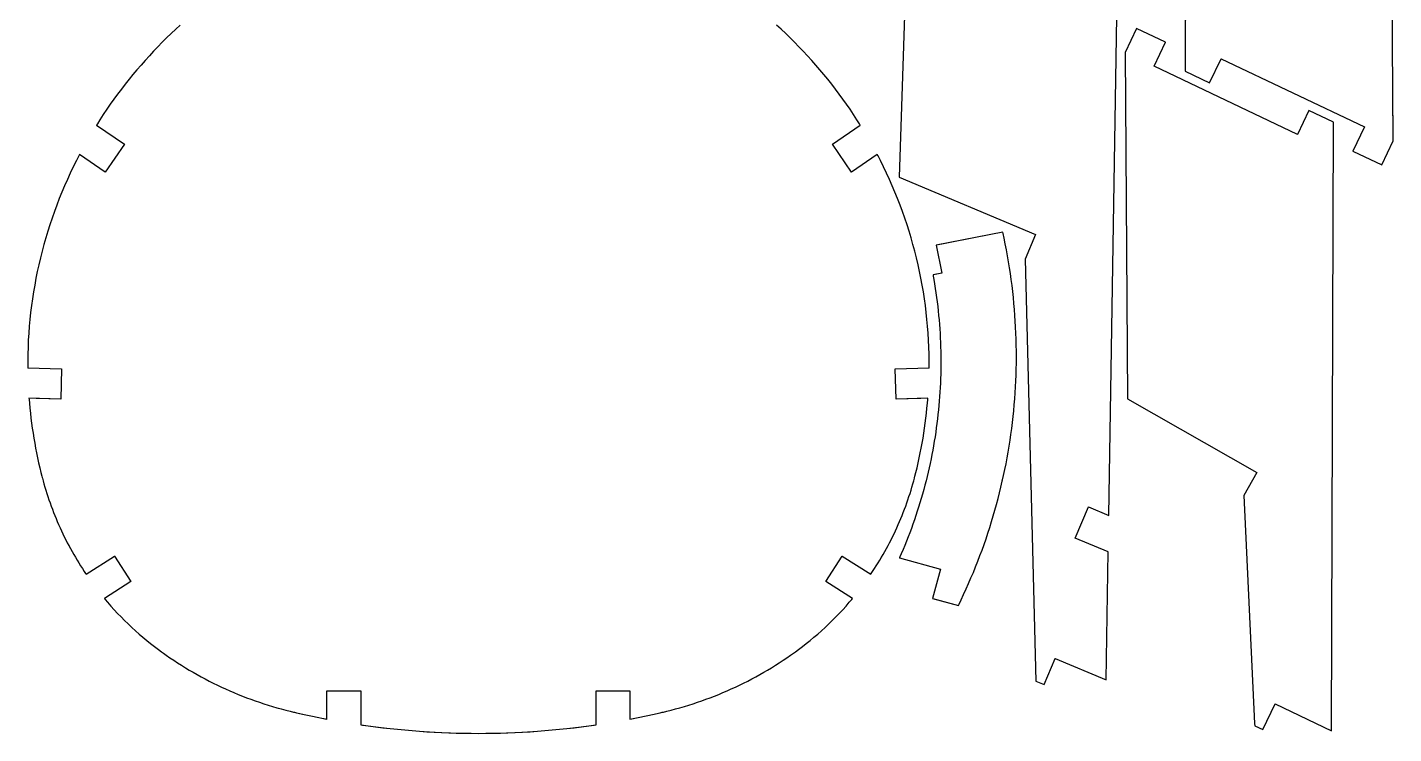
# Model space of a CAD drawing. Header units: metres. Extents: x 0 to 1595, y 0 to 995.
# Drawn here: x 829 to 1595, y 0 to 397 of the extents above; entities that cross this region are included whole.
import ezdxf

# ---------------------------------------------------------------- set-up
doc = ezdxf.new("R2010")
doc.units = ezdxf.units.M

msp = doc.modelspace()

# ---------------------------------------------------------------- linework, layer by layer
for points in [[(1478.07, 371.994, 0.4, 0.4, 0), (1491.89, 365.41, 0.4, 0.4, 0), (1498.35, 378.95, 0.4, 0.4, 0), (1578.69, 340.664, 0.4, 0.4, 0), (1572.24, 327.124, 0.4, 0.4, 0), (1588.49, 319.381, 0.4, 0.4, 0), (1594.94, 332.921, 0.4, 0.4, 0), (1593.61, 527.406, 0.4, 0.4, 0), (1521.01, 568.649, 0.4, 0.4, 0), (1528.43, 581.692, 0.4, 0.4, 0), (1522.26, 710.954, 0.4, 0.4, 0), (1517.75, 713.106, 0.4, 0.4, 0), (1510.86, 698.661, 0.4, 0.4, 0), (1479.26, 713.718, 0.4, 0.4, 0), (1478.07, 371.994, 0.4, 0.4, 0)], [(1394.38, 29.5046, 0.4, 0.4, 0), (1398.99, 27.5632, 0.4, 0.4, 0), (1405.19, 42.3082, 0.4, 0.4, 0), (1433.76, 30.2724, 0.4, 0.4, 0), (1434.93, 102.082, 0.4, 0.4, 0), (1416.5, 109.847, 0.4, 0.4, 0), (1423.88, 127.356, 0.4, 0.4, 0), (1435.26, 122.559, 0.4, 0.4, 0), (1440.57, 449.515, 0.4, 0.4, 0), (1425.83, 455.728, 0.4, 0.4, 0), (1420, 441.904, 0.4, 0.4, 0), (1339.83, 475.682, 0.4, 0.4, 0), (1345.66, 489.506, 0.4, 0.4, 0), (1329.07, 496.494, 0.4, 0.4, 0), (1323.24, 482.671, 0.4, 0.4, 0), (1317.73, 312.461, 0.4, 0.4, 0), (1394.21, 280.236, 0.4, 0.4, 0), (1388.39, 266.412, 0.4, 0.4, 0), (1394.38, 29.5046, 0.4, 0.4, 0)], [(914.361, 397.815, 0.4, 0.4, 0), (911.785, 395.458, 0.4, 0.4, 0), (909.24, 393.068, 0.4, 0.4, 0), (906.729, 390.644, 0.4, 0.4, 0), (904.249, 388.189, 0.4, 0.4, 0), (901.803, 385.7, 0.4, 0.4, 0), (899.389, 383.179, 0.4, 0.4, 0), (897.008, 380.626, 0.4, 0.4, 0), (894.662, 378.043, 0.4, 0.4, 0), (892.35, 375.426, 0.4, 0.4, 0), (890.072, 372.781, 0.4, 0.4, 0), (887.829, 370.104, 0.4, 0.4, 0), (885.621, 367.397, 0.4, 0.4, 0), (883.449, 364.661, 0.4, 0.4, 0), (881.311, 361.894, 0.4, 0.4, 0), (879.211, 359.1, 0.4, 0.4, 0), (877.146, 356.275, 0.4, 0.4, 0), (875.118, 353.422, 0.4, 0.4, 0), (873.128, 350.542, 0.4, 0.4, 0), (871.174, 347.633, 0.4, 0.4, 0), (869.258, 344.697, 0.4, 0.4, 0), (867.844, 342.478, 0.4, 0.4, 0), (867.381, 341.733, 0.4, 0.4, 0), (883.031, 330.96, 0.4, 0.4, 0), (872.257, 315.31, 0.4, 0.4, 0), (857.876, 325.21, 0.4, 0.4, 0), (857.419, 324.344, 0.4, 0.4, 0), (856.078, 321.733, 0.4, 0.4, 0), (854.336, 318.235, 0.4, 0.4, 0), (852.65, 314.711, 0.4, 0.4, 0), (851.021, 311.165, 0.4, 0.4, 0), (849.447, 307.597, 0.4, 0.4, 0), (847.929, 304.008, 0.4, 0.4, 0), (846.468, 300.397, 0.4, 0.4, 0), (845.063, 296.767, 0.4, 0.4, 0), (843.715, 293.117, 0.4, 0.4, 0), (842.425, 289.447, 0.4, 0.4, 0), (841.19, 285.76, 0.4, 0.4, 0), (840.014, 282.056, 0.4, 0.4, 0), (838.894, 278.335, 0.4, 0.4, 0), (837.833, 274.597, 0.4, 0.4, 0), (836.831, 270.843, 0.4, 0.4, 0), (835.885, 267.075, 0.4, 0.4, 0), (834.996, 263.293, 0.4, 0.4, 0), (834.167, 259.499, 0.4, 0.4, 0), (833.396, 255.69, 0.4, 0.4, 0), (832.683, 251.869, 0.4, 0.4, 0), (832.029, 248.039, 0.4, 0.4, 0), (831.435, 244.196, 0.4, 0.4, 0), (830.899, 240.343, 0.4, 0.4, 0), (830.422, 236.482, 0.4, 0.4, 0), (830.006, 232.611, 0.4, 0.4, 0), (829.647, 228.733, 0.4, 0.4, 0), (829.35, 224.847, 0.4, 0.4, 0), (829.113, 220.954, 0.4, 0.4, 0), (828.935, 217.056, 0.4, 0.4, 0), (828.817, 213.151, 0.4, 0.4, 0), (828.76, 209.243, 0.4, 0.4, 0), (828.754, 206.308, 0.4, 0.4, 0), (828.762, 205.331, 0.4, 0.4, 0), (847.756, 204.833, 0.4, 0.4, 0), (847.311, 187.839, 0.4, 0.4, 0), (829.483, 188.306, 0.4, 0.4, 0), (829.537, 187.603, 0.4, 0.4, 0), (829.714, 185.494, 0.4, 0.4, 0), (829.975, 182.686, 0.4, 0.4, 0), (830.268, 179.882, 0.4, 0.4, 0), (830.592, 177.082, 0.4, 0.4, 0), (830.947, 174.285, 0.4, 0.4, 0), (831.333, 171.493, 0.4, 0.4, 0), (831.751, 168.706, 0.4, 0.4, 0), (832.2, 165.924, 0.4, 0.4, 0), (832.679, 163.146, 0.4, 0.4, 0), (833.19, 160.374, 0.4, 0.4, 0), (833.732, 157.608, 0.4, 0.4, 0), (834.304, 154.849, 0.4, 0.4, 0), (834.908, 152.094, 0.4, 0.4, 0), (835.542, 149.347, 0.4, 0.4, 0), (836.207, 146.606, 0.4, 0.4, 0), (836.725, 144.554, 0.4, 0.4, 0), (836.903, 143.872, 0.4, 0.4, 0), (837.021, 143.418, 0.4, 0.4, 0), (837.386, 142.058, 0.4, 0.4, 0), (837.887, 140.25, 0.4, 0.4, 0), (838.408, 138.449, 0.4, 0.4, 0), (838.949, 136.654, 0.4, 0.4, 0), (839.507, 134.865, 0.4, 0.4, 0), (840.085, 133.083, 0.4, 0.4, 0), (840.682, 131.308, 0.4, 0.4, 0), (841.297, 129.539, 0.4, 0.4, 0), (841.932, 127.778, 0.4, 0.4, 0), (842.585, 126.024, 0.4, 0.4, 0), (843.256, 124.277, 0.4, 0.4, 0), (843.946, 122.538, 0.4, 0.4, 0), (844.654, 120.806, 0.4, 0.4, 0), (845.381, 119.083, 0.4, 0.4, 0), (846.126, 117.367, 0.4, 0.4, 0), (846.889, 115.659, 0.4, 0.4, 0), (847.671, 113.959, 0.4, 0.4, 0), (848.469, 112.268, 0.4, 0.4, 0), (849.287, 110.586, 0.4, 0.4, 0), (850.122, 108.912, 0.4, 0.4, 0), (850.976, 107.247, 0.4, 0.4, 0), (851.847, 105.591, 0.4, 0.4, 0), (852.736, 103.943, 0.4, 0.4, 0), (853.643, 102.306, 0.4, 0.4, 0), (854.568, 100.677, 0.4, 0.4, 0), (855.51, 99.0585, 0.4, 0.4, 0), (856.469, 97.4493, 0.4, 0.4, 0), (857.446, 95.85, 0.4, 0.4, 0), (858.44, 94.2607, 0.4, 0.4, 0), (859.451, 92.6815, 0.4, 0.4, 0), (860.481, 91.1126, 0.4, 0.4, 0), (861.262, 89.9424, 0.4, 0.4, 0), (861.526, 89.554, 0.4, 0.4, 0), (877.55, 99.7628, 0.4, 0.4, 0), (886.685, 85.4251, 0.4, 0.4, 0), (871.779, 75.9289, 0.4, 0.4, 0), (872.225, 75.3915, 0.4, 0.4, 0), (873.583, 73.7937, 0.4, 0.4, 0), (875.421, 71.6886, 0.4, 0.4, 0), (877.29, 69.6137, 0.4, 0.4, 0), (879.193, 67.5697, 0.4, 0.4, 0), (881.126, 65.5564, 0.4, 0.4, 0), (883.092, 63.5749, 0.4, 0.4, 0), (885.089, 61.6249, 0.4, 0.4, 0), (887.115, 59.7071, 0.4, 0.4, 0), (889.172, 57.8217, 0.4, 0.4, 0), (891.26, 55.9693, 0.4, 0.4, 0), (893.376, 54.15, 0.4, 0.4, 0), (895.522, 52.3643, 0.4, 0.4, 0), (897.697, 50.6126, 0.4, 0.4, 0), (899.9, 48.8951, 0.4, 0.4, 0), (902.131, 47.2125, 0.4, 0.4, 0), (903.821, 45.9721, 0.4, 0.4, 0), (904.389, 45.5647, 0.4, 0.4, 0), (904.91, 45.1907, 0.4, 0.4, 0), (906.483, 44.0813, 0.4, 0.4, 0), (908.594, 42.6247, 0.4, 0.4, 0), (910.724, 41.1951, 0.4, 0.4, 0), (912.868, 39.7926, 0.4, 0.4, 0), (915.029, 38.4174, 0.4, 0.4, 0), (917.206, 37.0693, 0.4, 0.4, 0), (919.399, 35.7487, 0.4, 0.4, 0), (921.606, 34.4558, 0.4, 0.4, 0), (923.829, 33.1906, 0.4, 0.4, 0), (926.067, 31.9532, 0.4, 0.4, 0), (928.318, 30.7436, 0.4, 0.4, 0), (930.585, 29.5621, 0.4, 0.4, 0), (932.865, 28.4088, 0.4, 0.4, 0), (935.16, 27.2838, 0.4, 0.4, 0), (937.468, 26.1871, 0.4, 0.4, 0), (939.789, 25.1189, 0.4, 0.4, 0), (942.124, 24.0796, 0.4, 0.4, 0), (944.469, 23.0687, 0.4, 0.4, 0), (946.829, 22.0871, 0.4, 0.4, 0), (949.2, 21.1343, 0.4, 0.4, 0), (951.583, 20.2107, 0.4, 0.4, 0), (953.979, 19.3163, 0.4, 0.4, 0), (956.385, 18.4511, 0.4, 0.4, 0), (958.803, 17.6157, 0.4, 0.4, 0), (961.231, 16.8097, 0.4, 0.4, 0), (963.669, 16.0336, 0.4, 0.4, 0), (966.118, 15.2872, 0.4, 0.4, 0), (968.578, 14.5708, 0.4, 0.4, 0), (971.047, 13.8846, 0.4, 0.4, 0), (973.525, 13.2285, 0.4, 0.4, 0), (976.012, 12.6029, 0.4, 0.4, 0), (977.885, 12.1525, 0.4, 0.4, 0), (978.51, 12.0075, 0.4, 0.4, 0), (979.637, 11.7459, 0.4, 0.4, 0), (983.028, 10.9837, 0.4, 0.4, 0), (987.557, 10.006, 0.4, 0.4, 0), (992.096, 9.0742, 0.4, 0.4, 0), (995.506, 8.4041, 0.4, 0.4, 0), (996.643, 8.1884, 0.4, 0.4, 0), (996.643, 24.0018, 0.4, 0.4, 0), (1015.64, 24.0018, 0.4, 0.4, 0), (1015.64, 5.0017, 0.4, 0.4, 0), (1016.67, 4.852, 0.4, 0.4, 0), (1019.75, 4.421, 0.4, 0.4, 0), (1023.86, 3.8778, 0.4, 0.4, 0), (1027.97, 3.372, 0.4, 0.4, 0), (1032.09, 2.9036, 0.4, 0.4, 0), (1036.21, 2.4726, 0.4, 0.4, 0), (1040.33, 2.0793, 0.4, 0.4, 0), (1044.45, 1.7233, 0.4, 0.4, 0), (1048.58, 1.4049, 0.4, 0.4, 0), (1052.71, 1.1239, 0.4, 0.4, 0), (1056.84, 0.8804, 0.4, 0.4, 0), (1060.97, 0.6743, 0.4, 0.4, 0), (1065.1, 0.5056, 0.4, 0.4, 0), (1069.24, 0.3746, 0.4, 0.4, 0), (1073.37, 0.2808, 0.4, 0.4, 0), (1077.51, 0.2246, 0.4, 0.4, 0), (1081.64, 0.2059, 0.4, 0.4, 0), (1085.78, 0.2246, 0.4, 0.4, 0), (1089.92, 0.2808, 0.4, 0.4, 0), (1094.05, 0.3746, 0.4, 0.4, 0), (1098.18, 0.5056, 0.4, 0.4, 0), (1102.32, 0.6743, 0.4, 0.4, 0), (1106.45, 0.8804, 0.4, 0.4, 0), (1110.58, 1.1239, 0.4, 0.4, 0), (1114.71, 1.4049, 0.4, 0.4, 0), (1118.83, 1.7233, 0.4, 0.4, 0), (1122.96, 2.0793, 0.4, 0.4, 0), (1127.08, 2.4726, 0.4, 0.4, 0), (1131.2, 2.9036, 0.4, 0.4, 0), (1135.32, 3.372, 0.4, 0.4, 0), (1139.43, 3.8778, 0.4, 0.4, 0), (1143.54, 4.421, 0.4, 0.4, 0), (1146.62, 4.852, 0.4, 0.4, 0), (1147.64, 5.0017, 0.4, 0.4, 0), (1147.64, 24.0018, 0.4, 0.4, 0), (1166.64, 24.0018, 0.4, 0.4, 0), (1166.64, 8.1884, 0.4, 0.4, 0), (1167.78, 8.4041, 0.4, 0.4, 0), (1171.19, 9.0742, 0.4, 0.4, 0), (1175.73, 10.006, 0.4, 0.4, 0), (1180.26, 10.9837, 0.4, 0.4, 0), (1183.65, 11.7459, 0.4, 0.4, 0), (1184.78, 12.0075, 0.4, 0.4, 0), (1185.4, 12.1525, 0.4, 0.4, 0), (1187.27, 12.6029, 0.4, 0.4, 0), (1189.76, 13.2285, 0.4, 0.4, 0), (1192.24, 13.8846, 0.4, 0.4, 0), (1194.71, 14.5708, 0.4, 0.4, 0), (1197.17, 15.2872, 0.4, 0.4, 0), (1199.62, 16.0336, 0.4, 0.4, 0), (1202.06, 16.8097, 0.4, 0.4, 0), (1204.48, 17.6157, 0.4, 0.4, 0), (1206.9, 18.4511, 0.4, 0.4, 0), (1209.31, 19.3163, 0.4, 0.4, 0), (1211.7, 20.2107, 0.4, 0.4, 0), (1214.09, 21.1343, 0.4, 0.4, 0), (1216.46, 22.0871, 0.4, 0.4, 0), (1218.82, 23.0687, 0.4, 0.4, 0), (1221.16, 24.0796, 0.4, 0.4, 0), (1223.5, 25.1189, 0.4, 0.4, 0), (1225.82, 26.1871, 0.4, 0.4, 0), (1228.13, 27.2838, 0.4, 0.4, 0), (1230.42, 28.4088, 0.4, 0.4, 0), (1232.7, 29.5621, 0.4, 0.4, 0), (1234.97, 30.7436, 0.4, 0.4, 0), (1237.22, 31.9532, 0.4, 0.4, 0), (1239.46, 33.1906, 0.4, 0.4, 0), (1241.68, 34.4558, 0.4, 0.4, 0), (1243.89, 35.7487, 0.4, 0.4, 0), (1246.08, 37.0693, 0.4, 0.4, 0), (1248.26, 38.4174, 0.4, 0.4, 0), (1250.42, 39.7926, 0.4, 0.4, 0), (1252.56, 41.1951, 0.4, 0.4, 0), (1254.69, 42.6247, 0.4, 0.4, 0), (1256.8, 44.0813, 0.4, 0.4, 0), (1258.38, 45.1907, 0.4, 0.4, 0), (1258.9, 45.5647, 0.4, 0.4, 0), (1259.47, 45.9721, 0.4, 0.4, 0), (1261.16, 47.2125, 0.4, 0.4, 0), (1263.39, 48.8951, 0.4, 0.4, 0), (1265.59, 50.6126, 0.4, 0.4, 0), (1267.76, 52.3643, 0.4, 0.4, 0), (1269.91, 54.15, 0.4, 0.4, 0), (1272.03, 55.9693, 0.4, 0.4, 0), (1274.11, 57.8217, 0.4, 0.4, 0), (1276.17, 59.7071, 0.4, 0.4, 0), (1278.2, 61.6249, 0.4, 0.4, 0), (1280.19, 63.5749, 0.4, 0.4, 0), (1282.16, 65.5564, 0.4, 0.4, 0), (1284.09, 67.5697, 0.4, 0.4, 0), (1286, 69.6137, 0.4, 0.4, 0), (1287.87, 71.6886, 0.4, 0.4, 0), (1289.7, 73.7937, 0.4, 0.4, 0), (1291.06, 75.3915, 0.4, 0.4, 0), (1291.51, 75.9289, 0.4, 0.4, 0)], [(1291.51, 75.9289, 0.4, 0.4, 0), (1276.6, 85.4251, 0.4, 0.4, 0), (1285.74, 99.7628, 0.4, 0.4, 0), (1301.76, 89.554, 0.4, 0.4, 0), (1302.02, 89.9424, 0.4, 0.4, 0), (1302.81, 91.1126, 0.4, 0.4, 0), (1303.83, 92.6815, 0.4, 0.4, 0), (1304.85, 94.2607, 0.4, 0.4, 0), (1305.84, 95.85, 0.4, 0.4, 0), (1306.82, 97.4493, 0.4, 0.4, 0), (1307.78, 99.0585, 0.4, 0.4, 0), (1308.72, 100.677, 0.4, 0.4, 0), (1309.64, 102.306, 0.4, 0.4, 0), (1310.55, 103.943, 0.4, 0.4, 0), (1311.44, 105.591, 0.4, 0.4, 0), (1312.31, 107.247, 0.4, 0.4, 0), (1313.16, 108.912, 0.4, 0.4, 0), (1314, 110.586, 0.4, 0.4, 0), (1314.82, 112.268, 0.4, 0.4, 0), (1315.62, 113.959, 0.4, 0.4, 0), (1316.4, 115.659, 0.4, 0.4, 0), (1317.16, 117.367, 0.4, 0.4, 0), (1317.91, 119.083, 0.4, 0.4, 0), (1318.63, 120.806, 0.4, 0.4, 0), (1319.34, 122.538, 0.4, 0.4, 0), (1320.03, 124.277, 0.4, 0.4, 0), (1320.7, 126.024, 0.4, 0.4, 0), (1321.36, 127.778, 0.4, 0.4, 0), (1321.99, 129.539, 0.4, 0.4, 0), (1322.6, 131.308, 0.4, 0.4, 0), (1323.2, 133.083, 0.4, 0.4, 0), (1323.78, 134.865, 0.4, 0.4, 0), (1324.34, 136.654, 0.4, 0.4, 0), (1324.88, 138.449, 0.4, 0.4, 0), (1325.4, 140.25, 0.4, 0.4, 0), (1325.9, 142.058, 0.4, 0.4, 0), (1326.27, 143.418, 0.4, 0.4, 0), (1326.38, 143.872, 0.4, 0.4, 0), (1326.56, 144.554, 0.4, 0.4, 0), (1327.08, 146.606, 0.4, 0.4, 0), (1327.74, 149.347, 0.4, 0.4, 0), (1328.38, 152.094, 0.4, 0.4, 0), (1328.98, 154.849, 0.4, 0.4, 0), (1329.55, 157.608, 0.4, 0.4, 0), (1330.1, 160.374, 0.4, 0.4, 0), (1330.61, 163.146, 0.4, 0.4, 0), (1331.09, 165.924, 0.4, 0.4, 0), (1331.53, 168.706, 0.4, 0.4, 0), (1331.95, 171.493, 0.4, 0.4, 0), (1332.34, 174.285, 0.4, 0.4, 0), (1332.69, 177.082, 0.4, 0.4, 0), (1333.02, 179.882, 0.4, 0.4, 0), (1333.31, 182.686, 0.4, 0.4, 0), (1333.57, 185.494, 0.4, 0.4, 0), (1333.75, 187.603, 0.4, 0.4, 0), (1333.8, 188.306, 0.4, 0.4, 0), (1315.98, 187.839, 0.4, 0.4, 0), (1315.53, 204.833, 0.4, 0.4, 0), (1334.52, 205.331, 0.4, 0.4, 0), (1334.53, 206.308, 0.4, 0.4, 0), (1334.53, 209.243, 0.4, 0.4, 0), (1334.47, 213.151, 0.4, 0.4, 0), (1334.35, 217.056, 0.4, 0.4, 0), (1334.18, 220.954, 0.4, 0.4, 0), (1333.94, 224.847, 0.4, 0.4, 0), (1333.64, 228.733, 0.4, 0.4, 0), (1333.28, 232.611, 0.4, 0.4, 0), (1332.86, 236.482, 0.4, 0.4, 0), (1332.39, 240.343, 0.4, 0.4, 0), (1331.85, 244.196, 0.4, 0.4, 0), (1331.26, 248.039, 0.4, 0.4, 0), (1330.6, 251.869, 0.4, 0.4, 0), (1329.89, 255.69, 0.4, 0.4, 0), (1329.12, 259.499, 0.4, 0.4, 0), (1328.29, 263.293, 0.4, 0.4, 0), (1327.4, 267.075, 0.4, 0.4, 0), (1326.46, 270.843, 0.4, 0.4, 0), (1325.45, 274.597, 0.4, 0.4, 0), (1324.39, 278.335, 0.4, 0.4, 0), (1323.27, 282.056, 0.4, 0.4, 0), (1322.1, 285.76, 0.4, 0.4, 0), (1320.86, 289.447, 0.4, 0.4, 0), (1319.57, 293.117, 0.4, 0.4, 0), (1318.22, 296.767, 0.4, 0.4, 0), (1316.82, 300.397, 0.4, 0.4, 0), (1315.36, 304.008, 0.4, 0.4, 0), (1313.84, 307.597, 0.4, 0.4, 0), (1312.27, 311.165, 0.4, 0.4, 0), (1310.64, 314.711, 0.4, 0.4, 0), (1308.95, 318.235, 0.4, 0.4, 0), (1307.21, 321.733, 0.4, 0.4, 0), (1305.87, 324.344, 0.4, 0.4, 0), (1305.41, 325.21, 0.4, 0.4, 0), (1291.03, 315.31, 0.4, 0.4, 0), (1280.26, 330.96, 0.4, 0.4, 0), (1295.91, 341.733, 0.4, 0.4, 0), (1295.44, 342.478, 0.4, 0.4, 0), (1294.03, 344.697, 0.4, 0.4, 0), (1292.11, 347.633, 0.4, 0.4, 0), (1290.16, 350.542, 0.4, 0.4, 0), (1288.17, 353.422, 0.4, 0.4, 0), (1286.14, 356.275, 0.4, 0.4, 0), (1284.08, 359.1, 0.4, 0.4, 0), (1281.98, 361.894, 0.4, 0.4, 0), (1279.84, 364.661, 0.4, 0.4, 0), (1277.67, 367.397, 0.4, 0.4, 0), (1275.46, 370.104, 0.4, 0.4, 0), (1273.21, 372.781, 0.4, 0.4, 0), (1270.94, 375.426, 0.4, 0.4, 0), (1268.62, 378.043, 0.4, 0.4, 0), (1266.28, 380.626, 0.4, 0.4, 0), (1263.9, 383.179, 0.4, 0.4, 0), (1261.48, 385.7, 0.4, 0.4, 0), (1259.04, 388.189, 0.4, 0.4, 0), (1256.56, 390.644, 0.4, 0.4, 0), (1254.05, 393.068, 0.4, 0.4, 0), (1251.5, 395.458, 0.4, 0.4, 0), (1248.93, 397.815, 0.4, 0.4, 0)], [(1445.82, 187.972, 0.4, 0.4, 0), (1518.43, 146.728, 0.4, 0.4, 0), (1511.01, 133.686, 0.4, 0.4, 0), (1517.11, 5.7794, 0.4, 0.4, 0), (1517.18, 4.423, 0.4, 0.4, 0), (1521.69, 2.2721, 0.4, 0.4, 0), (1528.58, 16.716, 0.4, 0.4, 0), (1560.18, 1.6597, 0.4, 0.4, 0), (1561.36, 343.383, 0.4, 0.4, 0), (1547.54, 349.968, 0.4, 0.4, 0), (1541.1, 336.426, 0.4, 0.4, 0), (1460.75, 374.713, 0.4, 0.4, 0), (1467.19, 388.254, 0.4, 0.4, 0), (1450.94, 395.997, 0.4, 0.4, 0), (1444.5, 382.456, 0.4, 0.4, 0), (1445.82, 187.972, 0.4, 0.4, 0)], [(1375.8, 281.579, 0.4, 0.4, 0), (1338.51, 274.237, 0.4, 0.4, 0), (1341.6, 258.539, 0.4, 0.4, 0), (1336.7, 257.574, 0.4, 0.4, 0), (1336.81, 256.944, 0.4, 0.4, 0), (1337.14, 255.057, 0.4, 0.4, 0), (1337.57, 252.537, 0.4, 0.4, 0), (1337.96, 250.018, 0.4, 0.4, 0), (1338.34, 247.494, 0.4, 0.4, 0), (1338.68, 244.969, 0.4, 0.4, 0), (1339.01, 242.444, 0.4, 0.4, 0), (1339.31, 239.917, 0.4, 0.4, 0), (1339.59, 237.388, 0.4, 0.4, 0), (1339.85, 234.857, 0.4, 0.4, 0), (1340.08, 232.326, 0.4, 0.4, 0), (1340.28, 229.793, 0.4, 0.4, 0), (1340.47, 227.261, 0.4, 0.4, 0), (1340.63, 224.728, 0.4, 0.4, 0), (1340.76, 222.194, 0.4, 0.4, 0), (1340.88, 219.661, 0.4, 0.4, 0), (1340.97, 217.126, 0.4, 0.4, 0), (1341.03, 214.593, 0.4, 0.4, 0), (1341.07, 212.06, 0.4, 0.4, 0), (1341.09, 209.526, 0.4, 0.4, 0), (1341.09, 206.994, 0.4, 0.4, 0), (1341.06, 204.462, 0.4, 0.4, 0), (1341.01, 201.932, 0.4, 0.4, 0), (1340.93, 199.403, 0.4, 0.4, 0), (1340.83, 196.875, 0.4, 0.4, 0), (1340.71, 194.349, 0.4, 0.4, 0), (1340.56, 191.824, 0.4, 0.4, 0), (1340.39, 189.3, 0.4, 0.4, 0), (1340.2, 186.779, 0.4, 0.4, 0), (1339.98, 184.26, 0.4, 0.4, 0), (1339.74, 181.743, 0.4, 0.4, 0), (1339.48, 179.228, 0.4, 0.4, 0), (1339.19, 176.717, 0.4, 0.4, 0), (1338.89, 174.207, 0.4, 0.4, 0), (1338.55, 171.701, 0.4, 0.4, 0), (1338.2, 169.199, 0.4, 0.4, 0), (1337.82, 166.699, 0.4, 0.4, 0), (1337.42, 164.201, 0.4, 0.4, 0), (1336.99, 161.708, 0.4, 0.4, 0), (1336.54, 159.219, 0.4, 0.4, 0), (1336.07, 156.735, 0.4, 0.4, 0), (1335.58, 154.253, 0.4, 0.4, 0), (1335.06, 151.776, 0.4, 0.4, 0), (1334.52, 149.304, 0.4, 0.4, 0), (1333.95, 146.836, 0.4, 0.4, 0), (1333.37, 144.372, 0.4, 0.4, 0), (1332.76, 141.914, 0.4, 0.4, 0), (1332.12, 139.461, 0.4, 0.4, 0), (1331.47, 137.013, 0.4, 0.4, 0), (1330.79, 134.57, 0.4, 0.4, 0), (1330.08, 132.133, 0.4, 0.4, 0), (1329.36, 129.702, 0.4, 0.4, 0), (1328.61, 127.276, 0.4, 0.4, 0), (1327.84, 124.856, 0.4, 0.4, 0), (1327.05, 122.443, 0.4, 0.4, 0), (1326.23, 120.036, 0.4, 0.4, 0), (1325.39, 117.635, 0.4, 0.4, 0), (1324.53, 115.242, 0.4, 0.4, 0), (1323.65, 112.855, 0.4, 0.4, 0), (1322.74, 110.475, 0.4, 0.4, 0), (1321.81, 108.102, 0.4, 0.4, 0), (1320.85, 105.737, 0.4, 0.4, 0), (1319.88, 103.379, 0.4, 0.4, 0), (1318.88, 101.028, 0.4, 0.4, 0), (1318.12, 99.2704, 0.4, 0.4, 0), (1317.86, 98.686, 0.4, 0.4, 0), (1340.95, 92.3929, 0.4, 0.4, 0), (1336.48, 75.991, 0.4, 0.4, 0), (1350.95, 72.0469, 0.4, 0.4, 0), (1351.32, 72.8082, 0.4, 0.4, 0), (1352.43, 75.0996, 0.4, 0.4, 0), (1353.87, 78.1651, 0.4, 0.4, 0), (1355.28, 81.2431, 0.4, 0.4, 0), (1356.66, 84.3333, 0.4, 0.4, 0), (1358, 87.4354, 0.4, 0.4, 0), (1359.31, 90.5493, 0.4, 0.4, 0), (1360.58, 93.6746, 0.4, 0.4, 0), (1361.82, 96.811, 0.4, 0.4, 0), (1363.02, 99.9581, 0.4, 0.4, 0), (1364.19, 103.116, 0.4, 0.4, 0), (1365.33, 106.284, 0.4, 0.4, 0), (1366.43, 109.462, 0.4, 0.4, 0), (1367.5, 112.65, 0.4, 0.4, 0), (1368.54, 115.847, 0.4, 0.4, 0), (1369.54, 119.053, 0.4, 0.4, 0), (1370.5, 122.269, 0.4, 0.4, 0), (1371.43, 125.493, 0.4, 0.4, 0), (1372.33, 128.725, 0.4, 0.4, 0), (1373.19, 131.965, 0.4, 0.4, 0), (1374.02, 135.213, 0.4, 0.4, 0), (1374.81, 138.468, 0.4, 0.4, 0), (1375.57, 141.731, 0.4, 0.4, 0), (1376.29, 145.001, 0.4, 0.4, 0), (1376.98, 148.278, 0.4, 0.4, 0), (1377.64, 151.56, 0.4, 0.4, 0), (1378.26, 154.849, 0.4, 0.4, 0), (1378.84, 158.143, 0.4, 0.4, 0), (1379.39, 161.443, 0.4, 0.4, 0), (1379.91, 164.749, 0.4, 0.4, 0), (1380.39, 168.06, 0.4, 0.4, 0), (1380.84, 171.374, 0.4, 0.4, 0), (1381.25, 174.693, 0.4, 0.4, 0), (1381.63, 178.017, 0.4, 0.4, 0), (1381.97, 181.344, 0.4, 0.4, 0), (1382.27, 184.676, 0.4, 0.4, 0), (1382.55, 188.01, 0.4, 0.4, 0), (1382.78, 191.347, 0.4, 0.4, 0), (1382.98, 194.688, 0.4, 0.4, 0), (1383.15, 198.031, 0.4, 0.4, 0), (1383.28, 201.375, 0.4, 0.4, 0), (1383.38, 204.722, 0.4, 0.4, 0), (1383.44, 208.069, 0.4, 0.4, 0), (1383.46, 211.419, 0.4, 0.4, 0), (1383.45, 214.771, 0.4, 0.4, 0), (1383.41, 218.122, 0.4, 0.4, 0), (1383.33, 221.474, 0.4, 0.4, 0), (1383.21, 224.826, 0.4, 0.4, 0), (1383.06, 228.178, 0.4, 0.4, 0), (1382.87, 231.531, 0.4, 0.4, 0), (1382.65, 234.882, 0.4, 0.4, 0), (1382.39, 238.232, 0.4, 0.4, 0), (1382.1, 241.581, 0.4, 0.4, 0), (1381.77, 244.929, 0.4, 0.4, 0), (1381.41, 248.275, 0.4, 0.4, 0), (1381.01, 251.619, 0.4, 0.4, 0), (1380.57, 254.961, 0.4, 0.4, 0), (1380.1, 258.3, 0.4, 0.4, 0), (1379.59, 261.636, 0.4, 0.4, 0), (1379.05, 264.969, 0.4, 0.4, 0), (1378.47, 268.3, 0.4, 0.4, 0), (1377.86, 271.625, 0.4, 0.4, 0), (1377.21, 274.947, 0.4, 0.4, 0), (1376.52, 278.265, 0.4, 0.4, 0), (1375.98, 280.751, 0.4, 0.4, 0), (1375.8, 281.579, 0.4, 0.4, 0)]]:
    msp.add_lwpolyline(points, format="xyseb")
for points in [[(1478.07, 371.994), (1491.89, 365.41), (1498.35, 378.95), (1578.69, 340.664), (1572.24, 327.124), (1588.49, 319.381), (1594.94, 332.921), (1593.61, 527.406), (1521.01, 568.649), (1528.43, 581.692), (1522.26, 710.954), (1517.75, 713.106), (1510.86, 698.661), (1479.26, 713.718), (1478.07, 371.994)], [(1394.38, 29.5046), (1398.99, 27.5632), (1405.19, 42.3082), (1433.76, 30.2724), (1434.93, 102.082), (1416.5, 109.847), (1423.88, 127.356), (1435.26, 122.559), (1440.57, 449.515), (1425.83, 455.728), (1420, 441.904), (1339.83, 475.682), (1345.66, 489.506), (1329.07, 496.494), (1323.24, 482.671), (1317.73, 312.461), (1394.21, 280.236), (1388.39, 266.412), (1394.38, 29.5046)], [(914.361, 397.815), (911.785, 395.458), (909.24, 393.068), (906.729, 390.644), (904.249, 388.189), (901.803, 385.7), (899.389, 383.179), (897.008, 380.626), (894.662, 378.043), (892.35, 375.426), (890.072, 372.781), (887.829, 370.104), (885.621, 367.397), (883.449, 364.661), (881.311, 361.894), (879.211, 359.1), (877.146, 356.275), (875.118, 353.422), (873.128, 350.542), (871.174, 347.633), (869.258, 344.697), (867.844, 342.478), (867.381, 341.733), (883.031, 330.96), (872.257, 315.31), (857.876, 325.21), (857.419, 324.344), (856.078, 321.733), (854.336, 318.235), (852.65, 314.711), (851.021, 311.165), (849.447, 307.597), (847.929, 304.008), (846.468, 300.397), (845.063, 296.767), (843.715, 293.117), (842.425, 289.447), (841.19, 285.76), (840.014, 282.056), (838.894, 278.335), (837.833, 274.597), (836.831, 270.843), (835.885, 267.075), (834.996, 263.293), (834.167, 259.499), (833.396, 255.69), (832.683, 251.869), (832.029, 248.039), (831.435, 244.196), (830.899, 240.343), (830.422, 236.482), (830.006, 232.611), (829.647, 228.733), (829.35, 224.847), (829.113, 220.954), (828.935, 217.056), (828.817, 213.151), (828.76, 209.243), (828.754, 206.308), (828.762, 205.331), (847.756, 204.833), (847.311, 187.839), (829.483, 188.306), (829.537, 187.603), (829.714, 185.494), (829.975, 182.686), (830.268, 179.882), (830.592, 177.082), (830.947, 174.285), (831.333, 171.493), (831.751, 168.706), (832.2, 165.924), (832.679, 163.146), (833.19, 160.374), (833.732, 157.608), (834.304, 154.849), (834.908, 152.094), (835.542, 149.347), (836.207, 146.606), (836.725, 144.554), (836.903, 143.872), (837.021, 143.418), (837.386, 142.058), (837.887, 140.25), (838.408, 138.449), (838.949, 136.654), (839.507, 134.865), (840.085, 133.083), (840.682, 131.308), (841.297, 129.539), (841.932, 127.778), (842.585, 126.024), (843.256, 124.277), (843.946, 122.538), (844.654, 120.806), (845.381, 119.083), (846.126, 117.367), (846.889, 115.659), (847.671, 113.959), (848.469, 112.268), (849.287, 110.586), (850.122, 108.912), (850.976, 107.247), (851.847, 105.591), (852.736, 103.943), (853.643, 102.306), (854.568, 100.677), (855.51, 99.0585), (856.469, 97.4493), (857.446, 95.85), (858.44, 94.2607), (859.451, 92.6815), (860.481, 91.1126), (861.262, 89.9424), (861.526, 89.554), (877.55, 99.7628), (886.685, 85.4251), (871.779, 75.9289), (872.225, 75.3915), (873.583, 73.7937), (875.421, 71.6886), (877.29, 69.6137), (879.193, 67.5697), (881.126, 65.5564), (883.092, 63.5749), (885.089, 61.6249), (887.115, 59.7071), (889.172, 57.8217), (891.26, 55.9693), (893.376, 54.15), (895.522, 52.3643), (897.697, 50.6126), (899.9, 48.8951), (902.131, 47.2125), (903.821, 45.9721), (904.389, 45.5647), (904.91, 45.1907), (906.483, 44.0813), (908.594, 42.6247), (910.724, 41.1951), (912.868, 39.7926), (915.029, 38.4174), (917.206, 37.0693), (919.399, 35.7487), (921.606, 34.4558), (923.829, 33.1906), (926.067, 31.9532), (928.318, 30.7436), (930.585, 29.5621), (932.865, 28.4088), (935.16, 27.2838), (937.468, 26.1871), (939.789, 25.1189), (942.124, 24.0796), (944.469, 23.0687), (946.829, 22.0871), (949.2, 21.1343), (951.583, 20.2107), (953.979, 19.3163), (956.385, 18.4511), (958.803, 17.6157), (961.231, 16.8097), (963.669, 16.0336), (966.118, 15.2872), (968.578, 14.5708), (971.047, 13.8846), (973.525, 13.2285), (976.012, 12.6029), (977.885, 12.1525), (978.51, 12.0075), (979.637, 11.7459), (983.028, 10.9837), (987.557, 10.006), (992.096, 9.0742), (995.506, 8.4041), (996.643, 8.1884), (996.643, 24.0018), (1015.64, 24.0018), (1015.64, 5.0017), (1016.67, 4.852), (1019.75, 4.421), (1023.86, 3.8778), (1027.97, 3.372), (1032.09, 2.9036), (1036.21, 2.4726), (1040.33, 2.0793), (1044.45, 1.7233), (1048.58, 1.4049), (1052.71, 1.1239), (1056.84, 0.8804), (1060.97, 0.6743), (1065.1, 0.5056), (1069.24, 0.3746), (1073.37, 0.2808), (1077.51, 0.2246), (1081.64, 0.2059), (1085.78, 0.2246), (1089.92, 0.2808), (1094.05, 0.3746), (1098.18, 0.5056), (1102.32, 0.6743), (1106.45, 0.8804), (1110.58, 1.1239), (1114.71, 1.4049), (1118.83, 1.7233), (1122.96, 2.0793), (1127.08, 2.4726), (1131.2, 2.9036), (1135.32, 3.372), (1139.43, 3.8778), (1143.54, 4.421), (1146.62, 4.852), (1147.64, 5.0017), (1147.64, 24.0018), (1166.64, 24.0018), (1166.64, 8.1884), (1167.78, 8.4041), (1171.19, 9.0742), (1175.73, 10.006), (1180.26, 10.9837), (1183.65, 11.7459), (1184.78, 12.0075), (1185.4, 12.1525), (1187.27, 12.6029), (1189.76, 13.2285), (1192.24, 13.8846), (1194.71, 14.5708), (1197.17, 15.2872), (1199.62, 16.0336), (1202.06, 16.8097), (1204.48, 17.6157), (1206.9, 18.4511), (1209.31, 19.3163), (1211.7, 20.2107), (1214.09, 21.1343), (1216.46, 22.0871), (1218.82, 23.0687), (1221.16, 24.0796), (1223.5, 25.1189), (1225.82, 26.1871), (1228.13, 27.2838), (1230.42, 28.4088), (1232.7, 29.5621), (1234.97, 30.7436), (1237.22, 31.9532), (1239.46, 33.1906), (1241.68, 34.4558), (1243.89, 35.7487), (1246.08, 37.0693), (1248.26, 38.4174), (1250.42, 39.7926), (1252.56, 41.1951), (1254.69, 42.6247), (1256.8, 44.0813), (1258.38, 45.1907), (1258.9, 45.5647), (1259.47, 45.9721), (1261.16, 47.2125), (1263.39, 48.8951), (1265.59, 50.6126), (1267.76, 52.3643), (1269.91, 54.15), (1272.03, 55.9693), (1274.11, 57.8217), (1276.17, 59.7071), (1278.2, 61.6249), (1280.19, 63.5749), (1282.16, 65.5564), (1284.09, 67.5697), (1286, 69.6137), (1287.87, 71.6886), (1289.7, 73.7937), (1291.06, 75.3915), (1291.51, 75.9289)], [(1291.51, 75.9289), (1276.6, 85.4251), (1285.74, 99.7628), (1301.76, 89.554), (1302.02, 89.9424), (1302.81, 91.1126), (1303.83, 92.6815), (1304.85, 94.2607), (1305.84, 95.85), (1306.82, 97.4493), (1307.78, 99.0585), (1308.72, 100.677), (1309.64, 102.306), (1310.55, 103.943), (1311.44, 105.591), (1312.31, 107.247), (1313.16, 108.912), (1314, 110.586), (1314.82, 112.268), (1315.62, 113.959), (1316.4, 115.659), (1317.16, 117.367), (1317.91, 119.083), (1318.63, 120.806), (1319.34, 122.538), (1320.03, 124.277), (1320.7, 126.024), (1321.36, 127.778), (1321.99, 129.539), (1322.6, 131.308), (1323.2, 133.083), (1323.78, 134.865), (1324.34, 136.654), (1324.88, 138.449), (1325.4, 140.25), (1325.9, 142.058), (1326.27, 143.418), (1326.38, 143.872), (1326.56, 144.554), (1327.08, 146.606), (1327.74, 149.347), (1328.38, 152.094), (1328.98, 154.849), (1329.55, 157.608), (1330.1, 160.374), (1330.61, 163.146), (1331.09, 165.924), (1331.53, 168.706), (1331.95, 171.493), (1332.34, 174.285), (1332.69, 177.082), (1333.02, 179.882), (1333.31, 182.686), (1333.57, 185.494), (1333.75, 187.603), (1333.8, 188.306), (1315.98, 187.839), (1315.53, 204.833), (1334.52, 205.331), (1334.53, 206.308), (1334.53, 209.243), (1334.47, 213.151), (1334.35, 217.056), (1334.18, 220.954), (1333.94, 224.847), (1333.64, 228.733), (1333.28, 232.611), (1332.86, 236.482), (1332.39, 240.343), (1331.85, 244.196), (1331.26, 248.039), (1330.6, 251.869), (1329.89, 255.69), (1329.12, 259.499), (1328.29, 263.293), (1327.4, 267.075), (1326.46, 270.843), (1325.45, 274.597), (1324.39, 278.335), (1323.27, 282.056), (1322.1, 285.76), (1320.86, 289.447), (1319.57, 293.117), (1318.22, 296.767), (1316.82, 300.397), (1315.36, 304.008), (1313.84, 307.597), (1312.27, 311.165), (1310.64, 314.711), (1308.95, 318.235), (1307.21, 321.733), (1305.87, 324.344), (1305.41, 325.21), (1291.03, 315.31), (1280.26, 330.96), (1295.91, 341.733), (1295.44, 342.478), (1294.03, 344.697), (1292.11, 347.633), (1290.16, 350.542), (1288.17, 353.422), (1286.14, 356.275), (1284.08, 359.1), (1281.98, 361.894), (1279.84, 364.661), (1277.67, 367.397), (1275.46, 370.104), (1273.21, 372.781), (1270.94, 375.426), (1268.62, 378.043), (1266.28, 380.626), (1263.9, 383.179), (1261.48, 385.7), (1259.04, 388.189), (1256.56, 390.644), (1254.05, 393.068), (1251.5, 395.458), (1248.93, 397.815)], [(1445.82, 187.972), (1518.43, 146.728), (1511.01, 133.686), (1517.11, 5.7794), (1517.18, 4.423), (1521.69, 2.2721), (1528.58, 16.716), (1560.18, 1.6597), (1561.36, 343.383), (1547.54, 349.968), (1541.1, 336.426), (1460.75, 374.713), (1467.19, 388.254), (1450.94, 395.997), (1444.5, 382.456), (1445.82, 187.972)], [(1375.8, 281.579), (1338.51, 274.237), (1341.6, 258.539), (1336.7, 257.574), (1336.81, 256.944), (1337.14, 255.057), (1337.57, 252.537), (1337.96, 250.018), (1338.34, 247.494), (1338.68, 244.969), (1339.01, 242.444), (1339.31, 239.917), (1339.59, 237.388), (1339.85, 234.857), (1340.08, 232.326), (1340.28, 229.793), (1340.47, 227.261), (1340.63, 224.728), (1340.76, 222.194), (1340.88, 219.661), (1340.97, 217.126), (1341.03, 214.593), (1341.07, 212.06), (1341.09, 209.526), (1341.09, 206.994), (1341.06, 204.462), (1341.01, 201.932), (1340.93, 199.403), (1340.83, 196.875), (1340.71, 194.349), (1340.56, 191.824), (1340.39, 189.3), (1340.2, 186.779), (1339.98, 184.26), (1339.74, 181.743), (1339.48, 179.228), (1339.19, 176.717), (1338.89, 174.207), (1338.55, 171.701), (1338.2, 169.199), (1337.82, 166.699), (1337.42, 164.201), (1336.99, 161.708), (1336.54, 159.219), (1336.07, 156.735), (1335.58, 154.253), (1335.06, 151.776), (1334.52, 149.304), (1333.95, 146.836), (1333.37, 144.372), (1332.76, 141.914), (1332.12, 139.461), (1331.47, 137.013), (1330.79, 134.57), (1330.08, 132.133), (1329.36, 129.702), (1328.61, 127.276), (1327.84, 124.856), (1327.05, 122.443), (1326.23, 120.036), (1325.39, 117.635), (1324.53, 115.242), (1323.65, 112.855), (1322.74, 110.475), (1321.81, 108.102), (1320.85, 105.737), (1319.88, 103.379), (1318.88, 101.028), (1318.12, 99.2704), (1317.86, 98.686), (1340.95, 92.3929), (1336.48, 75.991), (1350.95, 72.0469), (1351.32, 72.8082), (1352.43, 75.0996), (1353.87, 78.1651), (1355.28, 81.2431), (1356.66, 84.3333), (1358, 87.4354), (1359.31, 90.5493), (1360.58, 93.6746), (1361.82, 96.811), (1363.02, 99.9581), (1364.19, 103.116), (1365.33, 106.284), (1366.43, 109.462), (1367.5, 112.65), (1368.54, 115.847), (1369.54, 119.053), (1370.5, 122.269), (1371.43, 125.493), (1372.33, 128.725), (1373.19, 131.965), (1374.02, 135.213), (1374.81, 138.468), (1375.57, 141.731), (1376.29, 145.001), (1376.98, 148.278), (1377.64, 151.56), (1378.26, 154.849), (1378.84, 158.143), (1379.39, 161.443), (1379.91, 164.749), (1380.39, 168.06), (1380.84, 171.374), (1381.25, 174.693), (1381.63, 178.017), (1381.97, 181.344), (1382.27, 184.676), (1382.55, 188.01), (1382.78, 191.347), (1382.98, 194.688), (1383.15, 198.031), (1383.28, 201.375), (1383.38, 204.722), (1383.44, 208.069), (1383.46, 211.419), (1383.45, 214.771), (1383.41, 218.122), (1383.33, 221.474), (1383.21, 224.826), (1383.06, 228.178), (1382.87, 231.531), (1382.65, 234.882), (1382.39, 238.232), (1382.1, 241.581), (1381.77, 244.929), (1381.41, 248.275), (1381.01, 251.619), (1380.57, 254.961), (1380.1, 258.3), (1379.59, 261.636), (1379.05, 264.969), (1378.47, 268.3), (1377.86, 271.625), (1377.21, 274.947), (1376.52, 278.265), (1375.98, 280.751), (1375.8, 281.579)]]:
    msp.add_lwpolyline(points)

doc.saveas('drawing.dxf')
